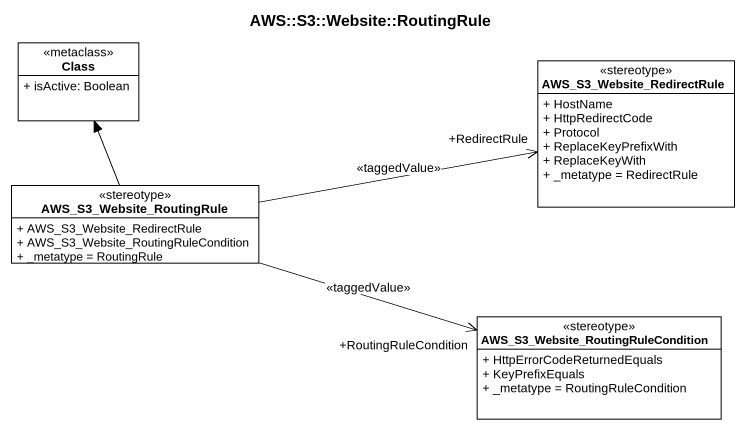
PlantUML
@startuml
title AWS::S3::Website::RoutingRule
hide circle
hide empty members
skinparam classAttributeIconSize 0
class "Class" as Class_ <<metaclass>> {
  + isActive: Boolean
}
class AWS_S3_Website_RedirectRule <<stereotype>> {
  + HostName
  + HttpRedirectCode
  + Protocol
  + ReplaceKeyPrefixWith
  + ReplaceKeyWith
  + _metatype = RedirectRule
}
class AWS_S3_Website_RoutingRule <<stereotype>> {
  + AWS_S3_Website_RedirectRule
  + AWS_S3_Website_RoutingRuleCondition
  + _metatype = RoutingRule
}
class "AWS_S3_Website_RoutingRuleCondition" as AWS_S3_Website <<stereotype>> {
  + HttpErrorCodeReturnedEquals
  + KeyPrefixEquals
  + _metatype = RoutingRuleCondition
}
AWS_S3_Website_RoutingRule -up-> Class_
AWS_S3_Website_RoutingRule -right-> "+RedirectRule" AWS_S3_Website_RedirectRule : <<taggedValue>>
AWS_S3_Website_RoutingRule -right-> "+RoutingRuleCondition" AWS_S3_Website : <<taggedValue>>
@enduml
